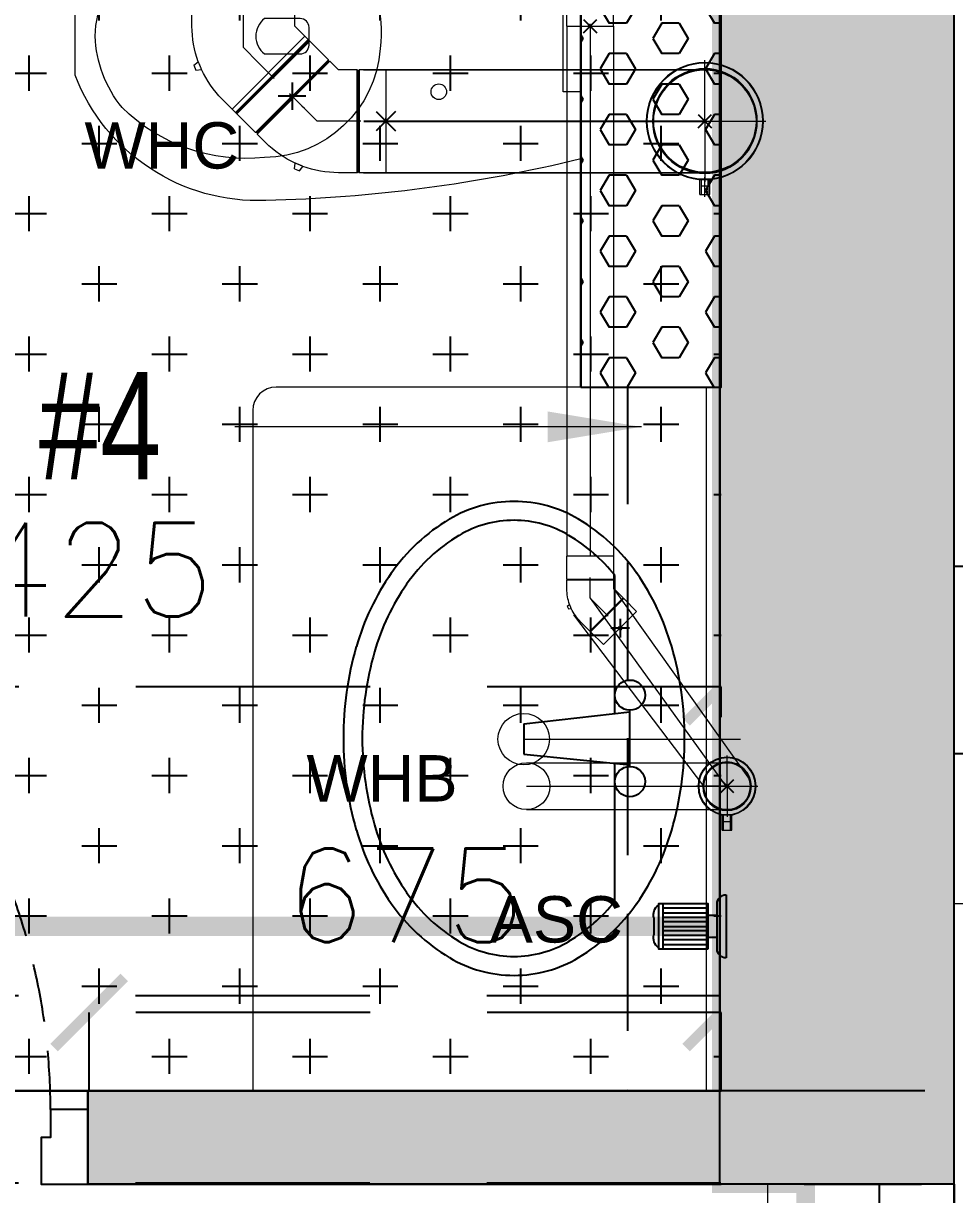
# Model space of a CAD drawing. Header units: millimetres. Extents: x 1135099 to 1230264, y -5736945 to -5695799.
# Drawn here: x 1198212 to 1199206, y -5714161 to -5712910 of the extents above; entities that cross this region are included whole.
import ezdxf

# ---------------------------------------------------------------- set-up
doc = ezdxf.new("R2010")
doc.units = ezdxf.units.MM
doc.header["$LTSCALE"] = 1000
doc.header["$MEASUREMENT"] = 0
for name, pattern in [('3BHK-A$0$$1$HIDDEN', [0.375, 0.25, -0.125]), ('3BHK-A$0$( Hidden )', [0.375, 0.25, -0.125]), ('3BHK-A$0$AUDIT_D_120904163729-0', [0]), ('3BHK-A$0$HIDDEN', [0.375, 0.25, -0.125]), ('AUDIT_D_120904163729-0', [0]), ('T8 - TYPICAL FLOOR CORE$0$HIDDEN', [0.375, 0.25, -0.125]), ('T8 - TYPICAL FLOOR CORE$0$T10-TYPICAL FLOOR CORE$0$( Hidden )', [0.375, 0.25, -0.125]), ('T8(T9 IS SIMILAR) - DIMENSION & TEXTING$0$1', [0]), ('T8(T9 IS SIMILAR) - DIMENSION & TEXTING$0$CENTERX2', [101.6, 63.5, -12.7, 12.7, -12.7]), ('T8(T9 IS SIMILAR) - DIMENSION & TEXTING$0$HIDDEN', [0.375, 0.25, -0.125]), ('T8(T9 IS SIMILAR) - DIMENSION & TEXTING$1$AUDIT_D_120904163729-0', [0]), ('T8(T9 IS SIMILAR)$0$$0$HIDDEN', [0.375, 0.25, -0.125]), ('T8(T9 IS SIMILAR)$0$HIDDEN', [0.375, 0.25, -0.125]), ('T8_REFUGE COLUMNS$0$CENTER2', [1.125, 0.75, -0.125, 0.125, -0.125])]:
    doc.linetypes.add(name, pattern=pattern)
doc.layers.get('0').update_dxf_attribs({"linetype": 'AUDIT_D_120904163729-0'})
for name, color, linetype in [('3BHK-A$0$$0$A-DOOR-FULL', 2, 'Continuous'), ('3BHK-A$0$$1$LEDGE WALL', 5, 'Continuous'), ('3BHK-A$0$A-HATCH -160', 251, '3BHK-A$0$AUDIT_D_120904163729-0'), ('3BHK-A$0$A-SANITARY', 2, 'Continuous'), ('3BHK-A$0$A-TOI SUNK 50MM', 8, 'Continuous'), ('3BHK-A$0$CUT-OUT', 49, 'Continuous'), ('3BHK-A$0$LEDGE WALL', 5, 'Continuous'), ('T8 - TYPICAL FLOOR CORE$0$A-DIMENSIONS', 2, 'T8 - TYPICAL FLOOR CORE$0$HIDDEN'), ('T8 - TYPICAL FLOOR CORE$0$T10-TYPICAL FLOOR CORE$0$a-beam 2', 50, 'Continuous'), ('T8(T9 IS SIMILAR) - DIMENSION & TEXTING$0$A-DIMENSIONS', 2, 'T8(T9 IS SIMILAR) - DIMENSION & TEXTING$0$HIDDEN'), ('T8(T9 IS SIMILAR) - DIMENSION & TEXTING$0$A-PLUMBING', 7, 'T8(T9 IS SIMILAR) - DIMENSION & TEXTING$1$AUDIT_D_120904163729-0'), ('T8(T9 IS SIMILAR) - DIMENSION & TEXTING$0$KITCHEN BLOCK', 255, 'Continuous'), ('T8(T9 IS SIMILAR) - DIMENSION & TEXTING$0$pl-110 dia soil pipe', 1, 'Continuous'), ('T8(T9 IS SIMILAR) - DIMENSION & TEXTING$0$pl-110 dia soil pipe1', 1, 'Continuous'), ('T8(T9 IS SIMILAR) - DIMENSION & TEXTING$0$U-TI-BOILER', 1, 'T8(T9 IS SIMILAR) - DIMENSION & TEXTING$0$1'), ('T8(T9 IS SIMILAR) - DIMENSION & TEXTING$0$U-TI-TEXT', 7, 'Continuous'), ('T8(T9 IS SIMILAR) - DIMENSION & TEXTING$0$U-TI-WS', 5, 'Continuous'), ('T8(T9 IS SIMILAR)$0$S-BEAM', 20, 'T8(T9 IS SIMILAR)$0$$0$HIDDEN'), ('T8_REFUGE COLUMNS$0$A-CENTERLINE', 193, 'T8_REFUGE COLUMNS$0$CENTER2'), ('T8_REFUGE COLUMNS$1$A-RCC COLS', 3, 'Continuous'), ('T8_TYPICAL COLUMNS$0$A-RCC COLS', 3, 'Continuous')]:
    doc.layers.add(name, color=color, linetype=linetype)
for name, color, linetype, lineweight in [('3BHK-A$0$$1$a-TOI-fixtures', 251, 'Continuous', 0), ('3BHK-A$0$$1$A-WALL- 160', 6, 'Continuous', 30), ('3BHK-A$0$a-TOI-fixtures', 251, 'Continuous', 0), ('T8 - TYPICAL FLOOR CORE$0$T10-TYPICAL FLOOR CORE$0$Window', 4, 'Continuous', 20), ('T8(T9 IS SIMILAR) - DIMENSION & TEXTING$0$pl-50dia waste pie', 6, 'Continuous', 0), ('T8(T9 IS SIMILAR) - DIMENSION & TEXTING$0$pl-50dia waste pipe1', 6, 'Continuous', 0), ('T8(T9 IS SIMILAR) - DIMENSION & TEXTING$1$R0-18-10-2014-T1-1st Podium Floor Plan$0$Text', 2, 'Continuous', 0), ('T8(T9 IS SIMILAR)$0$D&W', 8, 'Continuous', 25), ('T8(T9 IS SIMILAR)$0$SCPL BEAM', 191, 'T8(T9 IS SIMILAR)$0$$0$HIDDEN', 13)]:
    doc.layers.add(name, color=color, linetype=linetype, lineweight=lineweight)
doc.layers.add('A-RERA CARPET AREA', color=30, linetype='Continuous', plot=False)
doc.layers.add('T8(T9 IS SIMILAR) - DIMENSION & TEXTING$0$GEB-BEZUG', color=2, linetype='Continuous', lineweight=25, true_color=0xffff00)
doc.layers.add('T8_REFUGE COLUMNS$1$COL-HATCH', color=7, linetype='Continuous', lineweight=25, true_color=0xa3a3a3)
doc.styles.add('T8 - TYPICAL FLOOR CORE$0$Romans 1', font='romans.shx', dxfattribs={"height": 100})
doc.styles.add('T8(T9 IS SIMILAR) - DIMENSION & TEXTING$0$arial', font='sanss___.ttf')
doc.styles.add('T8(T9 IS SIMILAR) - DIMENSION & TEXTING$0$Romans 1', font='romans.shx', dxfattribs={"height": 100})
doc.styles.add('T8(T9 IS SIMILAR) - DIMENSION & TEXTING$1$ARIAL ARROW', font='swisscl.ttf')
doc.styles.add('T8(T9 IS SIMILAR) - DIMENSION & TEXTING$1$Tahoma', font='tahoma.ttf')
doc.dimstyles.new('T8 - TYPICAL FLOOR CORE$0$ALPINE S', dxfattribs={"dimscale": 0, "dimtxt": 100, "dimasz": 75, "dimexe": 0, "dimexo": 0, "dimgap": 75, "dimtad": 1, "dimdec": 0, "dimzin": 0, "dimdsep": 46, "dimtxsty": 'T8 - TYPICAL FLOOR CORE$0$Romans 1', "dimblk": 'T8 - TYPICAL FLOOR CORE$0$_ArchTick', "dimcen": 0.09, "dimclrd": 256, "dimclre": 256, "dimclrt": 7, "dimadec": 0, "dimazin": 0, "dimtfac": 1, "dimtdec": 0, "dimtofl": 0, "dimtmove": 1, "dimatfit": 0, "dimldrblk": 'T8 - TYPICAL FLOOR CORE$0$_Open90', "dimfxl": 1, "dimtolj": 1, "dimtzin": 0, "dimarcsym": 0})
doc.dimstyles.new('T8(T9 IS SIMILAR) - DIMENSION & TEXTING$0$ALPINE S', dxfattribs={"dimscale": 0, "dimtxt": 100, "dimasz": 75, "dimexe": 0, "dimexo": 0, "dimgap": 75, "dimtad": 1, "dimdec": 0, "dimzin": 0, "dimdsep": 46, "dimtxsty": 'T8(T9 IS SIMILAR) - DIMENSION & TEXTING$0$Romans 1', "dimblk": 'T8(T9 IS SIMILAR) - DIMENSION & TEXTING$0$_ArchTick', "dimcen": 0.09, "dimclrd": 256, "dimclre": 256, "dimclrt": 7, "dimadec": 0, "dimazin": 0, "dimtfac": 1, "dimtdec": 0, "dimtofl": 0, "dimtmove": 1, "dimatfit": 0, "dimldrblk": 'T8(T9 IS SIMILAR) - DIMENSION & TEXTING$0$_Open90', "dimfxl": 1, "dimtolj": 1, "dimtzin": 0, "dimarcsym": 0})
doc.dimstyles.new('T8(T9 IS SIMILAR) - DIMENSION & TEXTING$1$SAMATA STD', dxfattribs={"dimtxt": 100, "dimasz": 50, "dimexe": 50, "dimexo": 50, "dimgap": 10, "dimtad": 0, "dimdec": 0, "dimrnd": 5, "dimzin": 0, "dimdsep": 46, "dimtxsty": 'T8(T9 IS SIMILAR) - DIMENSION & TEXTING$1$Tahoma', "dimblk": 'T8(T9 IS SIMILAR) - DIMENSION & TEXTING$1$_Origin2', "dimcen": -50, "dimdle": 50, "dimclrd": 7, "dimclre": 7, "dimclrt": 7, "dimadec": 0, "dimazin": 0, "dimtfac": 1, "dimtdec": 0, "dimtmove": 1, "dimatfit": 3, "dimfxl": 150, "dimtfill": 1, "dimtolj": 1, "dimtzin": 0, "dimlwd": -1, "dimlwe": -1, "dimarcsym": 0})

# ---------------------------------------------------------------- blocks, each defined once
blk = doc.blocks.new('T8(T9 IS SIMILAR) - DIMENSION & TEXTING$0$_ArchTick')
at = {"color": 0, "linetype": 'ByBlock', "const_width": 0.15}
blk.add_lwpolyline([(-0.5, -0.5), (0.5, 0.5)], dxfattribs=at)
blk = doc.blocks.new('*D410')
at = {"layer": 'T8(T9 IS SIMILAR) - DIMENSION & TEXTING$0$A-DIMENSIONS', "linetype": 'T8(T9 IS SIMILAR) - DIMENSION & TEXTING$0$HIDDEN', "lineweight": -2, "transparency": 16777216}
for p, q in [((1198282.3, -5714048.8), (1198282.3, -5713966.2)), ((1198957.3, -5714048.8), (1198957.3, -5713966.2))]:
    blk.add_line(p, q, dxfattribs=at)
at = {"layer": 'T8(T9 IS SIMILAR) - DIMENSION & TEXTING$0$A-DIMENSIONS', "lineweight": -2, "transparency": 16777216}
blk.add_line((1198957.3, -5713966.2), (1198282.3, -5713966.2), dxfattribs=at)
at = {"layer": 'T8(T9 IS SIMILAR) - DIMENSION & TEXTING$0$A-DIMENSIONS', "linetype": 'ByBlock', "lineweight": -2, "transparency": 16777216, "xscale": 75, "yscale": 75, "zscale": 75, "rotation": 180}
blk.add_blockref('T8(T9 IS SIMILAR) - DIMENSION & TEXTING$0$_ArchTick', (1198282.3, -5713966.2), dxfattribs=at)
at = {"layer": 'T8(T9 IS SIMILAR) - DIMENSION & TEXTING$0$A-DIMENSIONS', "linetype": 'ByBlock', "lineweight": -2, "transparency": 16777216, "xscale": 75, "yscale": 75, "zscale": 75}
blk.add_blockref('T8(T9 IS SIMILAR) - DIMENSION & TEXTING$0$_ArchTick', (1198957.3, -5713966.2), dxfattribs=at)
at = {"layer": 'T8(T9 IS SIMILAR) - DIMENSION & TEXTING$0$A-DIMENSIONS', "color": 7, "linetype": 'ByBlock', "transparency": 16777216, "insert": (1198619.8, -5713841.2), "char_height": 100, "attachment_point": 5, "style": 'T8(T9 IS SIMILAR) - DIMENSION & TEXTING$0$Romans 1'}
blk.add_mtext('\\A1;675', dxfattribs=at)
blk = doc.blocks.new('T8(T9 IS SIMILAR) - DIMENSION & TEXTING$0$_Open90')
at = {"color": 0, "linetype": 'ByBlock', "lineweight": -2}
for p, q in [((-0.5, 0.5), (0, 0)), ((0, 0), (-1, 0)), ((0, 0), (-0.5, -0.5))]:
    blk.add_line(p, q, dxfattribs=at)
blk = doc.blocks.new('*D414')
at = {"layer": 'T8(T9 IS SIMILAR) - DIMENSION & TEXTING$0$A-DIMENSIONS', "linetype": 'T8(T9 IS SIMILAR) - DIMENSION & TEXTING$0$HIDDEN', "lineweight": -2, "transparency": 16777216}
for p, q in [((1197532.3, -5713651), (1197532.3, -5713618.4)), ((1198957.3, -5713651), (1198957.3, -5713618.4))]:
    blk.add_line(p, q, dxfattribs=at)
at = {"layer": 'T8(T9 IS SIMILAR) - DIMENSION & TEXTING$0$A-DIMENSIONS', "lineweight": -2, "transparency": 16777216}
blk.add_line((1198957.3, -5713618.4), (1197532.3, -5713618.4), dxfattribs=at)
at = {"layer": 'T8(T9 IS SIMILAR) - DIMENSION & TEXTING$0$A-DIMENSIONS', "linetype": 'ByBlock', "lineweight": -2, "transparency": 16777216, "xscale": 75, "yscale": 75, "zscale": 75, "rotation": 180}
blk.add_blockref('T8(T9 IS SIMILAR) - DIMENSION & TEXTING$0$_ArchTick', (1197532.3, -5713618.4), dxfattribs=at)
at = {"layer": 'T8(T9 IS SIMILAR) - DIMENSION & TEXTING$0$A-DIMENSIONS', "linetype": 'ByBlock', "lineweight": -2, "transparency": 16777216, "xscale": 75, "yscale": 75, "zscale": 75}
blk.add_blockref('T8(T9 IS SIMILAR) - DIMENSION & TEXTING$0$_ArchTick', (1198957.3, -5713618.4), dxfattribs=at)
at = {"layer": 'T8(T9 IS SIMILAR) - DIMENSION & TEXTING$0$A-DIMENSIONS', "color": 7, "linetype": 'ByBlock', "transparency": 16777216, "insert": (1198244.8, -5713493.4), "char_height": 100, "attachment_point": 5, "style": 'T8(T9 IS SIMILAR) - DIMENSION & TEXTING$0$Romans 1'}
blk.add_mtext('\\A1;1425', dxfattribs=at)
blk = doc.blocks.new('T8(T9 IS SIMILAR) - DIMENSION & TEXTING$0$Einfügepunkt')
at = {"layer": 'T8(T9 IS SIMILAR) - DIMENSION & TEXTING$0$GEB-BEZUG'}
for p, q in [((-7.07, -7.07), (7.07, 7.07)), ((-7.07, 7.07), (7.07, -7.07))]:
    blk.add_line(p, q, dxfattribs=at)
blk = doc.blocks.new('T8(T9 IS SIMILAR) - DIMENSION & TEXTING$0$367.771.16.1_L')
at = {"lineweight": 13, "ltscale": 25}
for p, q in [((-5.2, 78.5), (-5.2, 62.3)), ((-5.2, 78.5), (5.2, 78.5)), ((-3.7, 78.5), (-3.7, 62.4)), ((0, 81), (0, 78.5)), ((0, 78.5), (0, 62.3)), ((3.7, 78.5), (3.7, 62.4)), ((5.2, 78.5), (5.2, 62.3)), ((3.8, 69.5), (-3.7, 69.5)), ((-3.7, 69.5), (-3.7, 62.4)), ((0, 0), (0, 65)), ((3.8, 62.4), (3.8, 69.5)), ((0, 62.3), (0, 59.8)), ((0, 0), (-65, 0)), ((0, 0), (0, -65)), ((0, 0), (65, 0))]:
    blk.add_line(p, q, dxfattribs=at)
for radius in [62.5, 61.8, 56, 55]:
    blk.add_circle((0, 0), radius, dxfattribs=at)
blk.add_blockref('T8(T9 IS SIMILAR) - DIMENSION & TEXTING$0$Einfügepunkt', (0, 0), dxfattribs=at)
blk = doc.blocks.new('T8(T9 IS SIMILAR) - DIMENSION & TEXTING$0$361.771.16.1_G')
at = {"lineweight": 13, "ltscale": 25}
for p, q in [((0, 0), (0, 32.8)), ((-47, 5.2), (-30.6, 5.2)), ((-47, -5.2), (-47, 5.2)), ((-47, 3.7), (-30.8, 3.7)), ((-38, 3.7), (-38, -3.8)), ((-30.8, 3.7), (-38, 3.7)), ((-47, -3.7), (-30.8, -3.7)), ((-47, -5.2), (-30.6, -5.2)), ((-38, -3.8), (-30.8, -3.8)), ((0, 0), (-32.8, 0)), ((0, 0), (0, -32.8)), ((0, 0), (32.8, 0))]:
    blk.add_line(p, q, dxfattribs=at)
for radius in [31, 30.3, 26, 25]:
    blk.add_circle((0, 0), radius, dxfattribs=at)
blk.add_blockref('T8(T9 IS SIMILAR) - DIMENSION & TEXTING$0$Einfügepunkt', (0, 0), dxfattribs=at)
blk = doc.blocks.new('T8(T9 IS SIMILAR) - DIMENSION & TEXTING$0$361.045.16.1_A')
at = {"ltscale": 25}
for p, q in [((-49.5, 14.1), (-14.1, 49.5)), ((3.2, 32.2), (-14.1, 49.5)), ((3.2, 32.2), (-32.2, -3.2)), ((-31.5, -3.9), (3.9, 31.5)), ((3.2, 31.5), (-31.5, -3.2)), ((3.2, 31.5), (3.2, 32.2)), ((3.2, 31.5), (3.9, 31.5)), ((10.4, 25), (3.9, 31.5)), ((-32.2, -3.2), (-49.5, 14.1)), ((-13.8, 13.8), (-15.6, 15.6)), ((0, 0), (-13.8, 13.8)), ((-5.6, 5.6), (-7.3, 7.3)), ((0, -10.4), (0, 0)), ((23.4, 11.3), (20.3, 10.9)), ((24.5, 8.5), (22, 6.6)), ((23.4, 11.3), (24.5, 8.5)), ((-31.5, -3.2), (-32.2, -3.2)), ((-31.5, -3.2), (-31.5, -3.9)), ((-25, -10.4), (-31.5, -3.9)), ((-25, -24.5), (-25, -10.4)), ((0, -24.5), (0, -10.4)), ((25, -24.5), (25, -10.4)), ((-24.5, -25), (-25, -24.5)), ((25, -24.5), (-25, -24.5)), ((-24.5, -25), (-25, -25.5)), ((-24.5, -25), (24.5, -25)), ((0, -27), (0, -24.5)), ((24.5, -25), (25, -24.5)), ((24.5, -25), (25, -25.5)), ((-25, -45), (-25, -25.5)), ((-25, -25.5), (25, -25.5)), ((25, -45), (25, -25.5)), ((-25, -45), (25, -45)), ((0, -45), (-2.5, -45)), ((0, -45), (0, -42.5)), ((0, -45), (0, -47.5)), ((0, -45), (2.5, -45))]:
    blk.add_line(p, q, dxfattribs=at)
for start, end in [(25.1575, 45), (0, 19.8425)]:
    blk.add_arc((-25, -10.4), 50, start, end, dxfattribs=at)
blk.add_open_spline([(22, 6.6), (22, 6.6), (22, 6.6), (22, 6.8), (21.9, 6.9), (21.8, 7.2), (21.7, 7.4), (21.5, 7.8), (21.4, 8), (21.3, 8.3), (21.2, 8.5), (21.1, 8.8), (21, 8.9), (20.9, 9.3), (20.8, 9.4), (20.7, 9.8), (20.6, 10.1), (20.4, 10.5), (20.4, 10.6), (20.3, 10.8), (20.3, 10.9), (20.3, 10.9)], degree=3, knots=[-0.7326885, -0.7326885, -0.7326885, -0.7326885, -0.6703276, -0.6703276, -0.5851203, -0.5851203, -0.4924215, -0.4924215, -0.4253679, -0.4253679, -0.3759063, -0.3759063, -0.3289293, -0.3289293, -0.2716255, -0.2716255, -0.1856359, -0.1856359, -0.0935578, -0.0935578, 0, 0, 0, 0], dxfattribs=at)
blk.add_blockref('T8(T9 IS SIMILAR) - DIMENSION & TEXTING$0$Einfügepunkt', (0, -45), dxfattribs=at)
blk = doc.blocks.new('T8(T9 IS SIMILAR) - DIMENSION & TEXTING$0$365.045.16.1_A')
at = {"lineweight": 13, "ltscale": 25}
for p, q in [((-61.87, 8.84), (-8.84, 61.87)), ((8.31, 44.72), (-8.84, 61.87)), ((8.31, 44.72), (-44.72, -8.31)), ((-43.66, -9.37), (9.37, 43.66)), ((8.31, 43.66), (-43.66, -8.31)), ((8.31, 43.66), (8.31, 44.72)), ((8.31, 43.66), (9.37, 43.66)), ((15.53, 37.5), (9.37, 43.66)), ((-17.15, 17.15), (-18.92, 18.92)), ((0, 0), (-17.15, 17.15)), ((-44.72, -8.31), (-61.87, 8.84)), ((-9.22, 9.22), (-10.98, 10.98)), ((34.72, 16.55), (30.55, 16)), ((36.25, 12.85), (32.91, 10.29)), ((34.72, 16.55), (36.25, 12.85)), ((0, -15.53), (0, 0)), ((-43.66, -8.31), (-44.72, -8.31)), ((-43.66, -8.31), (-43.66, -9.37)), ((-37.5, -15.53), (-43.66, -9.37)), ((-37.5, -29.25), (-37.5, -15.53)), ((0, -29.25), (0, -15.53)), ((37.5, -29.25), (37.5, -15.53)), ((-36.75, -30), (-37.5, -29.25)), ((37.5, -29.25), (-37.5, -29.25)), ((-36.75, -30), (-37.5, -30.75)), ((-37.5, -50), (-37.5, -30.75)), ((-37.5, -30.75), (37.5, -30.75)), ((-36.75, -30), (36.75, -30)), ((0, -31.75), (0, -29.25)), ((36.75, -30), (37.5, -29.25)), ((36.75, -30), (37.5, -30.75)), ((37.5, -50), (37.5, -30.75)), ((-37.5, -50), (37.5, -50)), ((0, -50), (-2.5, -50)), ((0, -50), (0, -47.5)), ((0, -50), (0, -52.5)), ((0, -50), (2.5, -50))]:
    blk.add_line(p, q, dxfattribs=at)
for start, end in [(24.86037, 45), (0, 20.13963)]:
    blk.add_arc((-37.5, -15.53), 75, start, end, dxfattribs=at)
blk.add_open_spline([(32.91, 10.29), (32.91, 10.29), (32.9, 10.32), (32.83, 10.48), (32.76, 10.63), (32.57, 11.05), (32.44, 11.33), (32.2, 11.88), (32.09, 12.14), (31.89, 12.6), (31.81, 12.8), (31.64, 13.19), (31.56, 13.39), (31.39, 13.81), (31.3, 14.04), (31.08, 14.58), (30.97, 14.88), (30.77, 15.4), (30.69, 15.62), (30.58, 15.92), (30.55, 16), (30.55, 16)], degree=3, knots=[-0.9758327, -0.9758327, -0.9758327, -0.9758327, -0.8930469, -0.8930469, -0.7796093, -0.7796093, -0.6561479, -0.6561479, -0.5667077, -0.5667077, -0.5007206, -0.5007206, -0.4380575, -0.4380575, -0.3616519, -0.3616519, -0.247098, -0.247098, -0.1245121, -0.1245121, 0, 0, 0, 0], dxfattribs=at)
blk.add_blockref('T8(T9 IS SIMILAR) - DIMENSION & TEXTING$0$Einfügepunkt', (0, -50), dxfattribs=at)
blk = doc.blocks.new('T8(T9 IS SIMILAR) - DIMENSION & TEXTING$0$ASC')
at = {"layer": 'T8(T9 IS SIMILAR) - DIMENSION & TEXTING$0$U-TI-BOILER'}
for points in [[(631187.54005, 41364.6471), (631187.55365, 41364.6471)], [(631187.56485, 41364.6039), (631187.52885, 41364.6039), (631187.52885, 41364.6399), (631187.52885, 41364.6435), (631187.56485, 41364.6435), (631187.56485, 41364.6039)], [(631187.56485, 41364.6399), (631187.52885, 41364.6399)], [(631187.53245, 41364.6039), (631187.53245, 41364.6399)], [(631187.53605, 41364.6399), (631187.53605, 41364.6039)], [(631187.53965, 41364.6039), (631187.53965, 41364.6399)], [(631187.54325, 41364.6039), (631187.54325, 41364.6399)], [(631187.54685, 41364.6399), (631187.54685, 41364.6039)], [(631187.55045, 41364.6039), (631187.55045, 41364.6399)], [(631187.55405, 41364.6039), (631187.55405, 41364.6399)], [(631187.55765, 41364.6039), (631187.55765, 41364.6399)], [(631187.56125, 41364.6399), (631187.56125, 41364.6039)], [(631187.53785, 41364.6039), (631187.53785, 41364.5967)], [(631187.55585, 41364.5967), (631187.55585, 41364.6039)], [(631187.52165, 41364.5895), (631187.57205, 41364.5895)], [(631187.56485, 41364.5967), (631187.52885, 41364.5967)]]:
    blk.add_lwpolyline(points, dxfattribs=at)
for centre, radius, start, end in [((631187.53736, 41364.6384), 0.00911, 72.81975, 145.94062), ((631187.55634, 41364.6384), 0.00911, 34.05939, 107.18025), ((631187.52885, 41364.5895), 0.0072, 90, 180), ((631187.56485, 41364.5895), 0.0072, 0, 90)]:
    blk.add_arc(centre, radius, start, end, dxfattribs=at)
blk = doc.blocks.new('T8(T9 IS SIMILAR) - DIMENSION & TEXTING$0$A$C77D62699')
at = {"layer": 'T8(T9 IS SIMILAR) - DIMENSION & TEXTING$0$pl-110 dia soil pipe1'}
for p, q in [((-8876.6, 914.6, 0.7), (-8512.5, 914.7, 0.7)), ((-8876.6, 804.6, 0.7), (-8512.5, 804.7, 0.7))]:
    blk.add_line(p, q, dxfattribs=at)
at = {"layer": 'T8(T9 IS SIMILAR) - DIMENSION & TEXTING$0$pl-110 dia soil pipe1', "color": 12, "linetype": 'T8(T9 IS SIMILAR) - DIMENSION & TEXTING$0$CENTERX2'}
blk.add_line((-8876.6, 859.6, 0.7), (-8512.5, 859.7, 0.7), dxfattribs=at)
at = {"layer": 'T8(T9 IS SIMILAR) - DIMENSION & TEXTING$0$pl-110 dia soil pipe1', "ltscale": 0.1}
blk.add_circle((-8512.5, 859.7, 0.7), 55, dxfattribs=at)
at = {"layer": 'T8(T9 IS SIMILAR) - DIMENSION & TEXTING$0$pl-50dia waste pipe1'}
for p, q in [((-8660, 961, 0.6), (-8660, 395.1, 0.6)), ((-8610, 961, 0.6), (-8610, 395.1, 0.6)), ((-8610, 360.5, 2), (-8464.8, 156.6, 1.3)), ((-8652.6, 332.4, 2), (-8513.8, 149.4, 1.3)), ((-8703, 174.5, 1.3), (-8488.8, 174.5, 1.3)), ((-8703, 124.5, 1.3), (-8488.8, 124.5, 1.3))]:
    blk.add_line(p, q, dxfattribs=at)
at = {"layer": 'T8(T9 IS SIMILAR) - DIMENSION & TEXTING$0$pl-50dia waste pipe1', "color": 12, "linetype": 'T8(T9 IS SIMILAR) - DIMENSION & TEXTING$0$CENTERX2'}
for p, q in [((-8635, 961, 0.6), (-8635, 395.1, 0.6)), ((-8634.9, 350.1, 2), (-8490.1, 149.5, 1.3)), ((-8703, 149.5, 1.3), (-8488.8, 149.5, 1.3))]:
    blk.add_line(p, q, dxfattribs=at)
at = {"layer": 'T8(T9 IS SIMILAR) - DIMENSION & TEXTING$0$pl-50dia waste pipe1', "ltscale": 0.1}
for centre in [(-8703, 149.5, 1.3), (-8488.8, 149.5, 1.3)]:
    blk.add_circle(centre, 25, dxfattribs=at)
at = {"layer": 'T8(T9 IS SIMILAR) - DIMENSION & TEXTING$0$U-TI-WS', "lineweight": 40, "ltscale": 0.01, "const_width": 20.5, "elevation": 1.8}
blk.add_lwpolyline([(-9703.4, 2295.9), (-9703.4, 2436.5), (-9436.3, 2436.5), (-9436.3, -0.2), (-8488.4, -0.2)], dxfattribs=at)
at = {"layer": 'T8(T9 IS SIMILAR) - DIMENSION & TEXTING$0$KITCHEN BLOCK', "xscale": -1336.57500664649, "yscale": 1336.575006646491, "zscale": 1336.575006646491, "rotation": 90.00153418015195}
blk.add_blockref('T8(T9 IS SIMILAR) - DIMENSION & TEXTING$0$ASC', (55255797.2, 843630979.5, 1.1), dxfattribs=at)
at = {"layer": 'T8(T9 IS SIMILAR) - DIMENSION & TEXTING$0$pl-110 dia soil pipe', "ltscale": 0.1}
for name, p, xscale, yscale, zscale, rotation in [('T8(T9 IS SIMILAR) - DIMENSION & TEXTING$0$365.045.16.1_A', (-9005.2, 938.2, 0.7), -1.466696233104787, 1.466696233104787, 1.466696233104787, 44.99999999999984), ('T8(T9 IS SIMILAR) - DIMENSION & TEXTING$0$365.045.16.1_A', (-8926.6, 859.6, 0.7), -1.466696233104787, 1.466696233104787, 1.466696233104787, 90), ('T8(T9 IS SIMILAR) - DIMENSION & TEXTING$0$367.771.16.1_L', (-8512.5, 859.7, 0.7), -1.000020158935082, 1.000020158935082, 1.000020158935082, 180)]:
    blk.add_blockref(name, p, dxfattribs=dict(at, xscale=xscale, yscale=yscale, zscale=zscale, rotation=rotation))
at = {"layer": 'T8(T9 IS SIMILAR) - DIMENSION & TEXTING$0$pl-50dia waste pie', "ltscale": 0.1, "xscale": 1.000020158935082, "yscale": 1.000020158935082, "zscale": 1.000020158935082}
blk.add_blockref('T8(T9 IS SIMILAR) - DIMENSION & TEXTING$0$361.045.16.1_A', (-8635, 1006, 0.6), dxfattribs=at)
at = {"layer": 'T8(T9 IS SIMILAR) - DIMENSION & TEXTING$0$pl-50dia waste pie', "ltscale": 0.1, "xscale": -1.000020158935082, "yscale": 1.000020158935082, "zscale": 1.000020158935082, "rotation": 45}
blk.add_blockref('T8(T9 IS SIMILAR) - DIMENSION & TEXTING$0$361.045.16.1_A', (-8634.9, 350.1, 2), dxfattribs=at)
at = {"layer": 'T8(T9 IS SIMILAR) - DIMENSION & TEXTING$0$pl-50dia waste pie', "xscale": -1.000020158935082, "yscale": 1.000020158935082, "zscale": 1.000020158935082, "rotation": 270}
blk.add_blockref('T8(T9 IS SIMILAR) - DIMENSION & TEXTING$0$361.771.16.1_G', (-8488.8, 149.4, 1.3), dxfattribs=at)
at = {"layer": 'T8(T9 IS SIMILAR) - DIMENSION & TEXTING$0$U-TI-TEXT', "style": 'T8(T9 IS SIMILAR) - DIMENSION & TEXTING$0$arial'}
for s, p in [('WHC', (-9175, 809, 3.7)), ('WHB', (-8937.9, 133.1, 2.6)), ('ASC', (-8742.3, -17.5, 2.6))]:
    blk.add_text(s, height=49.53, rotation=359.9999, dxfattribs=at).set_placement(p)
blk = doc.blocks.new('T8(T9 IS SIMILAR) - DIMENSION & TEXTING$1$_Origin2')
at = {"color": 0, "linetype": 'ByBlock', "lineweight": -2}
blk.add_line((-0.5, 0), (-1, 0), dxfattribs=at)
for radius in [0.5, 0.25]:
    blk.add_circle((0, 0), radius, dxfattribs=at)
blk = doc.blocks.new('T8_REFUGE COLUMNS')
at = {"layer": 'T8_REFUGE COLUMNS$1$COL-HATCH', "linetype": 'ByBlock'}
h = blk.add_hatch(color=256, dxfattribs=at)
h.dxf.hatch_style = 1
h.paths.add_polyline_path([(1198957.1, -5709939.9), (1199207.1, -5709939.9), (1199207.1, -5714149.9), (1198957.1, -5714149.9)])
at = {"layer": 'T8_REFUGE COLUMNS$0$A-CENTERLINE'}
blk.add_line((1229551.2, -5714049.9), (1182156.9, -5714049.9), dxfattribs=at)
at = {"layer": 'T8_REFUGE COLUMNS$1$A-RCC COLS', "linetype": 'ByBlock'}
blk.add_lwpolyline([(1198957.1, -5709939.9), (1199207.1, -5709939.9), (1199207.1, -5714149.9), (1198957.1, -5714149.9)], close=True, dxfattribs=at)
blk = doc.blocks.new('T8_TYPICAL COLUMNS')
at = {"layer": 'T8_TYPICAL COLUMNS$0$A-RCC COLS', "linetype": 'ByBlock'}
blk.add_blockref('T8_REFUGE COLUMNS', (0, 0), dxfattribs=at)
blk = doc.blocks.new('*U677')
for points in [[(0, 0), (0, 1025), (30, 1025), (30, 0)], [(-40, 0), (0, 0), (0, -30), (10, -30), (10, -80), (-40, -80)], [(1065, 0), (1025, 0), (1025, -30), (1015, -30), (1015, -80), (1065, -80)]]:
    blk.add_lwpolyline(points, close=True)
at = {"color": 0, "linetype": 'ByBlock', "ltscale": 0.25}
blk.add_arc((-1.5, -0.6), 1026.5, 0.0347, 87.627, dxfattribs=at)
blk = doc.blocks.new('*U678')
for points in [[(0, 0), (0, 670), (30, 670), (30, 0)], [(-40, 0), (0, 0), (0, -30), (10, -30), (10, -80), (-40, -80)], [(710, 0), (670, 0), (670, -30), (660, -30), (660, -80), (710, -80)]]:
    blk.add_lwpolyline(points, close=True)
at = {"color": 0, "linetype": 'ByBlock', "ltscale": 0.25}
blk.add_arc((-1, -0.4), 671, 0.0347, 87.627, dxfattribs=at)
blk = doc.blocks.new('3BHK-A$0$$1$EWC 1-flat-3')
at = {"layer": '3BHK-A$0$$1$a-TOI-fixtures', "ltscale": 1.5}
blk.add_line((130.9, 0), (-130.9, 0), dxfattribs=at)
for points in [[(-130.9, 0, -0.055103), (-175.3, 336.2, -0.321827), (-41.6, 540), (41.6, 540, -0.321827), (175.3, 336.2, -0.055103), (130.9, 0, -27.681239)], [(-13.2, 214.3, -0.391448), (-129.3, 337.7, -0.224585), (-76.1, 489.9, -0.160675), (0, 518.7, -0.183016), (81.6, 484.1, -0.201424), (130, 346.4, -0.474507), (-13.2, 214.3, -2.927417)], [(-9.5, 290.2), (9.5, 290.2, 0.414214), (18.9, 299.7), (18.9, 337.6, 0.5), (-18.9, 337.6), (-18.9, 299.7, 0.414214), (-9.5, 290.2, 0.530498)]]:
    blk.add_lwpolyline(points, format="xyb", dxfattribs=at)
at = {"layer": '3BHK-A$0$$1$a-TOI-fixtures'}
blk.add_lwpolyline([(-59.2, 0), (-59.2, 18.9), (59.2, 18.9), (59.2, 0)], close=True, dxfattribs=at)
at = {"layer": '3BHK-A$0$$1$a-TOI-fixtures', "ltscale": 1.5}
for centre in [(-59.2, 151.6), (59.2, 151.6)]:
    blk.add_circle(centre, 8.31, dxfattribs=at)
blk = doc.blocks.new('3BHK-A$0$WB1')
at = {"layer": '3BHK-A$0$A-SANITARY', "color": 0, "ltscale": 1000}
for p, q in [((190074.4, -1779394.5), (190063, -1779507.9)), ((190106.8, -1779394.5), (190119.9, -1779507.9)), ((189917.5, -1779491.7), (190064.6, -1779491.7)), ((190118, -1779491.7), (190265.4, -1779491.7)), ((190061.5, -1779507.9), (190121.4, -1779507.9))]:
    blk.add_line(p, q, dxfattribs=at)
at = {"layer": '3BHK-A$0$A-SANITARY', "color": 0}
blk.add_line((190106.8, -1779394.5), (190074.4, -1779394.5), dxfattribs=at)
for centre, major_axis, start_param, end_param in [((190091.4, -1779555.7), (-92.6, 341.5), 6.018375, 6.298924), ((190091.4, -1779555.7), (-92.6, 341.5), 5.737826, 6.018375), ((190067.1, -1779471.3), (-69.6, 256.7), 0.015739, 0.342992), ((190115.8, -1779471.3), (-69.6, 256.7), 5.410573, 5.737826), ((190091.4, -1779555.7), (-87.3, 322), 6.018375, 6.298924), ((190091.4, -1779555.7), (-87.3, 322), 5.737826, 6.018375), ((190067.1, -1779471.3), (-64.3, 237.2), 0.015739, 0.342992), ((190115.8, -1779471.3), (-64.3, 237.2), 5.410573, 5.737826), ((190030, -1779417.8), (-52.6, 193.9), 0.342992, 0.768932), ((190152.9, -1779417.8), (-52.6, 193.9), 4.984633, 5.410573), ((190030, -1779417.8), (-47.3, 174.4), 0.342992, 0.768932), ((190152.9, -1779417.8), (-47.3, 174.4), 4.984633, 5.410573), ((189973.2, -1779384.1), (-35.3, 130.2), 0.768932, 1.305986), ((190209.6, -1779384.1), (-35.3, 130.2), 4.447579, 4.984633), ((189973.2, -1779384.1), (-30, 110.7), 0.768932, 1.305986), ((190209.6, -1779384.1), (-30, 110.7), 4.447579, 4.984633), ((189973.2, -1779384.1), (-35.3, 130.2), 1.305986, 1.84304), ((189973.2, -1779384.1), (-30, 110.7), 1.305986, 1.84304), ((190209.6, -1779384.1), (-30, 110.7), 3.910525, 4.447579), ((190209.6, -1779384.1), (-35.3, 130.2), 3.910525, 4.447579), ((190030, -1779350.3), (-47.3, 174.4), 1.84304, 2.20494), ((190152.9, -1779350.3), (-47.3, 174.4), 3.548625, 3.910525), ((190030, -1779350.3), (-52.6, 193.9), 1.84304, 2.268981), ((190152.9, -1779350.3), (-52.6, 193.9), 3.484585, 3.910525), ((190045.3, -1779507.9), (-4.2, 15.6), 6.018375, 12.30156), ((190137.6, -1779507.9), (-4.2, 15.6), 6.018375, 12.30156), ((190067.1, -1779296.9), (-69.6, 256.7), 2.268981, 2.596234), ((190115.8, -1779296.9), (-69.6, 256.7), 3.157331, 3.484585), ((190091.4, -1779212.5), (-92.6, 341.5), 2.596234, 2.876783), ((190091.4, -1779212.5), (-92.6, 341.5), 2.876783, 3.157331)]:
    blk.add_ellipse(centre, major_axis=major_axis, ratio=1, start_param=start_param, end_param=end_param, dxfattribs=at)
blk = doc.blocks.new('3BHK-A')
at = {"layer": '3BHK-A$0$A-HATCH -160', "linetype": 'ByBlock'}
h = blk.add_hatch(dxfattribs=at)
h.set_pattern_fill('ZIGZAG', color=256, scale=250)
h.set_pattern_definition([(9e-15, (1e-08, 0), (31.25, 31.25), [31.25, -31.25]), (90, (31.25, 0), (-31.25, 31.25), [31.25, -31.25])])
h.paths.add_polyline_path([(1185182.8, -5714749.5), (1186532.7, -5714749.5), (1186532.7, -5714149.5), (1186632.7, -5714149.5), (1186632.7, -5714749.5), (1188712.7, -5714749.5), (1188712.7, -5714049.5), (1189032.5, -5714049.5), (1189032.5, -5714149.5), (1188812.7, -5714149.5), (1188812.7, -5715449.5), (1189032.5, -5715449.5), (1189032.5, -5715549.5), (1188712.7, -5715549.5), (1188712.7, -5714849.5), (1186632.7, -5714849.5), (1186632.7, -5715664.5), (1186532.7, -5715664.5), (1186532.7, -5714849.5), (1185182.8, -5714849.5)])
h.paths.add_polyline_path([(1185182.8, -5713249.5), (1185782.7, -5713249.5), (1185782.7, -5713149.5), (1185182.8, -5713149.5)])
h.paths.add_polyline_path([(1186532.7, -5710699.5), (1186632.7, -5710699.5), (1186632.7, -5713249.5), (1186532.7, -5713249.5)])
h.paths.add_polyline_path([(1186532.7, -5717399.5), (1186632.7, -5717399.5), (1186632.7, -5716414.5), (1186532.7, -5716414.5)])
h.paths.add_polyline_path([(1194902.2, -5715375), (1194082.3, -5715375), (1194082.3, -5715475), (1194902.2, -5715475)])
h.paths.add_polyline_path([(1195782.2, -5715375), (1196682.2, -5715375), (1196682.2, -5715475), (1195782.2, -5715475)])
h.paths.add_polyline_path([(1194132.5, -5714149.9), (1196532.4, -5714149.9), (1196532.4, -5714049.9), (1194132.5, -5714049.9)])
h.paths.add_polyline_path([(1197432.4, -5711800.2), (1197532.4, -5711800.2), (1197532.4, -5714149.9), (1197432.4, -5714149.9)])
h.paths.add_polyline_path([(1198282.4, -5714149.9), (1198958.7, -5714149.9), (1198958.7, -5714049.9), (1198282.4, -5714049.9)])
h.paths.add_polyline_path([(1196871.9, -5720208.6), (1196082.2, -5720209.7), (1196082.3, -5720109.7), (1196082.2, -5720109.7), (1196182.2, -5720109.7), (1196871.9, -5720108.6)])
h.paths.add_polyline_path([(1193397.2, -5709939.9), (1193882.3, -5709939.6), (1193882.3, -5710040.1), (1193397.3, -5710040.1)])
h.paths.add_polyline_path([(1186632.7, -5708554.7), (1187192.3, -5708554.8), (1187192.3, -5708654.7), (1186632.7, -5708654.7)])
h.paths.add_polyline_path([(1194182.3, -5715724), (1194082.3, -5715724), (1194082.3, -5715474), (1194182.3, -5715474)])
at = {"layer": '3BHK-A$0$A-TOI SUNK 50MM'}
h = blk.add_hatch(dxfattribs=at)
h.set_pattern_fill('CROSS', color=256, scale=300, style=0)
h.set_pattern_definition([(9e-15, (-0.65, 1286.84), (75, 75), [37.5, -112.5]), (90, (18.1, 1268.09), (-75, 75), [37.5, -112.5])])
h.paths.add_polyline_path([(1197532.4, -5711799.2), (1198958.7, -5711799.2), (1198958.7, -5714049.9), (1197532.4, -5714049.9)])
at = {"layer": '3BHK-A$0$LEDGE WALL'}
h = blk.add_hatch(dxfattribs=at)
h.set_pattern_fill('HEX', color=8, scale=150, angle=180)
h.paths.add_polyline_path([(1198958.7, -5713298.5), (1198808.7, -5713298.5), (1198808.7, -5712549.2), (1198958.7, -5712549.2)])
at = {"layer": '3BHK-A$0$$1$A-WALL- 160', "linetype": 'ByBlock'}
for p, q in [((1198282.4, -5714049.9, 0), (1198958.7, -5714049.9, 0)), ((1198282.4, -5714149.9, 0), (1198282.4, -5714049.9, 0)), ((1198282.4, -5714149.9, 0), (1198958.7, -5714149.9, 0))]:
    blk.add_line(p, q, dxfattribs=at)
at = {"layer": '3BHK-A$0$$1$LEDGE WALL'}
blk.add_line((1198808.7, -5713298.5, -0.5), (1198808.7, -5712598.8, -0.5), dxfattribs=at)
at = {"layer": '3BHK-A$0$$1$LEDGE WALL', "linetype": '3BHK-A$0$( Hidden )', "ltscale": 0.5}
blk.add_line((1198858.7, -5713298.5, -0.5), (1198858.7, -5714048.8, 0), dxfattribs=at)
at = {"layer": '3BHK-A$0$$1$LEDGE WALL', "elevation": -0.5}
blk.add_lwpolyline([(1198808.7, -5713298.5), (1198958.7, -5713298.5), (1198958.7, -5712549.2), (1198808.7, -5712549.2)], close=True, dxfattribs=at)
at = {"layer": '3BHK-A$0$A-TOI SUNK 50MM'}
blk.add_line((1197532.4, -5714049.9, 0), (1198282.4, -5714049.9, 0), dxfattribs=at)
at = {"layer": '3BHK-A$0$a-TOI-fixtures'}
for p, q in [((1198956.7, -5713298.5, -0.5), (1198483.4, -5713298.5, -0.5)), ((1198942.5, -5713298.5, -0.5), (1198942.5, -5714048.8, -0.5)), ((1198957.5, -5713298.5, -0.5), (1198957.5, -5714048.8, -0.5)), ((1198458.4, -5713323.5, -0.5), (1198458.4, -5714048.8, -0.5)), ((1198957.5, -5714049.9, 0), (1198460.4, -5714049.9, 0))]:
    blk.add_line(p, q, dxfattribs=at)
at = {"layer": '3BHK-A$0$a-TOI-fixtures', "extrusion": (-3.57019e-09, -2.53026e-07, 1)}
blk.add_line((1198747.8, -5713674.5, 0), (1198979.4, -5713674.5, 0), dxfattribs=at)
blk.add_circle((1198747.8, -5713674.5, 1.4), 27.5, dxfattribs=at)
at = {"layer": '3BHK-A$0$a-TOI-fixtures'}
blk.add_arc((1198483.4, -5713323.5, -0.5), 25, 90, 180, dxfattribs=at)
at = {"layer": '3BHK-A$0$CUT-OUT', "linetype": '3BHK-A$0$HIDDEN', "ltscale": 0.5, "elevation": -0.5}
blk.add_lwpolyline([(1199207.4, -5715255), (1199047.4, -5715255), (1199047.4, -5714149.9), (1199207.4, -5714149.9)], close=True, dxfattribs=at)
at = {"layer": '3BHK-A$0$$0$A-DOOR-FULL', "linetype": '3BHK-A$0$$1$HIDDEN'}
blk.add_blockref('*U678', (1197572.4, -5714069.9, 0), dxfattribs=at)
at = {"layer": '3BHK-A$0$$0$A-DOOR-FULL', "linetype": '3BHK-A$0$$1$HIDDEN', "rotation": 90}
blk.add_blockref('*U677', (1199127.4, -5715214.9, -0.5), dxfattribs=at)
at = {"layer": '3BHK-A$0$$1$a-TOI-fixtures', "extrusion": (0, 0, -1), "xscale": -1, "zscale": -1, "rotation": 270}
blk.add_blockref('3BHK-A$0$$1$EWC 1-flat-3', (-1198808.7, -5712923.9, 0.5), dxfattribs=at)
at = {"layer": '3BHK-A$0$a-TOI-fixtures', "extrusion": (-8.33598e-18, -2.28199e-17, -1), "xscale": -1, "zscale": -1, "rotation": 270}
blk.add_blockref('3BHK-A$0$WB1', (580646.7, -5903765.1, 0), dxfattribs=at)
blk = doc.blocks.new('T8 - TYPICAL FLOOR CORE$0$_ArchTick')
at = {"color": 0, "linetype": 'ByBlock', "const_width": 0.15}
blk.add_lwpolyline([(-0.5, -0.5), (0.5, 0.5)], dxfattribs=at)
blk = doc.blocks.new('*D859')
at = {"layer": 'T8 - TYPICAL FLOOR CORE$0$A-DIMENSIONS', "lineweight": -2, "transparency": 16777216}
for p, q in [((1199615, -5713511), (1199615, -5713103.9)), ((1199352.5, -5713489.7), (1199352.5, -5713414.7)), ((1199352.5, -5713689.9), (1199352.5, -5713489.7)), ((1199352.5, -5713589.8), (1199615, -5713511)), ((1199352.5, -5713689.9), (1199352.5, -5713764.9))]:
    blk.add_line(p, q, dxfattribs=at)
at = {"layer": 'T8 - TYPICAL FLOOR CORE$0$A-DIMENSIONS', "linetype": 'T8 - TYPICAL FLOOR CORE$0$HIDDEN', "lineweight": -2, "transparency": 16777216}
for p, q in [((1199207.1, -5713489.7), (1199352.5, -5713489.7)), ((1199207.1, -5713689.9), (1199352.5, -5713689.9))]:
    blk.add_line(p, q, dxfattribs=at)
at = {"layer": 'T8 - TYPICAL FLOOR CORE$0$A-DIMENSIONS', "linetype": 'ByBlock', "lineweight": -2, "transparency": 16777216, "xscale": 75, "yscale": 75, "zscale": 75}
for p, rotation in [((1199352.5, -5713489.7), 270), ((1199352.5, -5713689.9), 90)]:
    blk.add_blockref('T8 - TYPICAL FLOOR CORE$0$_ArchTick', p, dxfattribs=dict(at, rotation=rotation))
at = {"layer": 'T8 - TYPICAL FLOOR CORE$0$A-DIMENSIONS', "color": 7, "linetype": 'ByBlock', "transparency": 16777216, "insert": (1199490, -5713307.5), "char_height": 100, "attachment_point": 5, "rotation": 90, "style": 'T8 - TYPICAL FLOOR CORE$0$Romans 1'}
blk.add_mtext('\\A1;200', dxfattribs=at)
blk = doc.blocks.new('T8 - TYPICAL FLOOR CORE$0$_Open90')
at = {"color": 0, "linetype": 'ByBlock', "lineweight": -2}
for p, q in [((-0.5, 0.5), (0, 0)), ((0, 0), (-1, 0)), ((0, 0), (-0.5, -0.5))]:
    blk.add_line(p, q, dxfattribs=at)
blk = doc.blocks.new('T8(T9 IS SIMILAR) - DIMENSION & TEXTING')
at = {"layer": 'T8(T9 IS SIMILAR) - DIMENSION & TEXTING$0$A-PLUMBING', "linetype": 'ByBlock'}
blk.add_blockref('T8(T9 IS SIMILAR) - DIMENSION & TEXTING$0$A$C77D62699', (1207452.3, -5713874), dxfattribs=at)
at = {"layer": 'T8(T9 IS SIMILAR) - DIMENSION & TEXTING$1$R0-18-10-2014-T1-1st Podium Floor Plan$0$Text', "linetype": 'ByBlock', "style": 'T8(T9 IS SIMILAR) - DIMENSION & TEXTING$1$ARIAL ARROW'}
blk.add_text('#4', height=114.75, dxfattribs=at).set_placement((1198228.5, -5713397, 0))
at = {"layer": 'T8(T9 IS SIMILAR) - DIMENSION & TEXTING$0$A-DIMENSIONS', "linetype": 'ByBlock'}
for base, p1, p2, picture, middle in [((1197532.3, -5713618.4), (1198957.3, -5713651), (1197532.3, -5713651), '*D414', (1198244.8, -5713493.4)), ((1198282.3, -5713966.2), (1198957.3, -5714048.8, 0.4), (1198282.3, -5714048.8), '*D410', (1198619.8, -5713841.2))]:
    dim = blk.add_linear_dim(base=base, p1=p1, p2=p2, angle=180, dimstyle='T8(T9 IS SIMILAR) - DIMENSION & TEXTING$0$ALPINE S', override={"dimscale": 1, "dimfxl": 5, "dimarcsym": 1}, dxfattribs=at)
    dim.commit()
    dim.dimension.update_dxf_attribs({"geometry": picture, "text_midpoint": middle})
at = {"layer": 'T8(T9 IS SIMILAR) - DIMENSION & TEXTING$1$R0-18-10-2014-T1-1st Podium Floor Plan$0$Text'}
blk.add_leader([(1198872, -5713340.8), (1198546.6, -5713340.8), (1198438, -5713340.8)], dimstyle='T8(T9 IS SIMILAR) - DIMENSION & TEXTING$1$SAMATA STD', override={"dimscale": 1, "dimasz": 100, "dimclrd": 2, "dimfxlon": 1, "dimarcsym": 1}, dxfattribs=at)
blk = doc.blocks.new('T8 - TYPICAL FLOOR CORE')
at = {"layer": 'T8 - TYPICAL FLOOR CORE$0$T10-TYPICAL FLOOR CORE$0$a-beam 2', "color": 8, "linetype": 'T8 - TYPICAL FLOOR CORE$0$T10-TYPICAL FLOOR CORE$0$( Hidden )', "ltscale": 0.5}
blk.add_lwpolyline([(1199207.1, -5713489.7), (1200042.1, -5713489.7)], dxfattribs=at)
at = {"layer": 'T8 - TYPICAL FLOOR CORE$0$T10-TYPICAL FLOOR CORE$0$Window', "color": 4, "lineweight": 13}
blk.add_lwpolyline([(1199207.1, -5713849.9), (1199240.1, -5713849.9), (1199240.1, -5713689.9), (1199207.1, -5713689.9)], close=True, dxfattribs=at)
at = {"layer": 'T8 - TYPICAL FLOOR CORE$0$A-DIMENSIONS', "linetype": 'ByBlock'}
dim = blk.add_linear_dim(base=(1199352.5, -5713489.7), p1=(1199207.1, -5713689.9), p2=(1199207.1, -5713489.7), angle=90, dimstyle='T8 - TYPICAL FLOOR CORE$0$ALPINE S', override={"dimscale": 1, "dimfxl": 5, "dimarcsym": 1}, dxfattribs=at)
dim.commit()
dim.dimension.update_dxf_attribs({"geometry": '*D859', "text_midpoint": (1199490, -5713436)})
blk = doc.blocks.new('T8(T9 IS SIMILAR)')
at = {"layer": 'T8(T9 IS SIMILAR)$0$D&W', "linetype": 'ByBlock'}
blk.add_blockref('3BHK-A', (0, 0), dxfattribs=at)
blk.add_blockref('T8 - TYPICAL FLOOR CORE', (0, 0), dxfattribs=at)
at = {"layer": 'T8(T9 IS SIMILAR)$0$S-BEAM'}
for p, q in [((1198958.3, -5713948.6, 0), (1194131.9, -5713948.2, -0.2)), ((1198958.3, -5714148.6, 0), (1194131.9, -5714148.2, -0.2))]:
    blk.add_line(p, q, dxfattribs=at)
at = {"layer": 'T8(T9 IS SIMILAR)$0$SCPL BEAM', "linetype": 'T8(T9 IS SIMILAR)$0$HIDDEN'}
blk.add_line((1199008.3, -5715373.7, 0), (1199008.3, -5714148.6, 0), dxfattribs=at)
at = {"layer": 'T8(T9 IS SIMILAR)$0$D&W', "linetype": 'ByBlock'}
blk.add_blockref('T8_TYPICAL COLUMNS', (0, 0), dxfattribs=at)

msp = doc.modelspace()

# ---------------------------------------------------------------- linework, layer by layer
at = {"layer": 'A-RERA CARPET AREA', "const_width": 20, "elevation": 0.6}
msp.add_lwpolyline([(1199207.4, -5715374), (1199207.4, -5714273.5), (1199047.4, -5714273.7), (1199047.4, -5714148.8), (1198957.5, -5714148.8), (1198957.2, -5711799.3), (1197432.3, -5711799.3), (1197432.3, -5710098.7), (1194132.3, -5710098.6), (1194132.3, -5710749), (1193557.6, -5710749), (1193557.6, -5710588.8), (1190557.8, -5710588.8), (1190557.8, -5710748.9), (1189932.7, -5710748.9), (1189932.8, -5710073.5), (1189833.7, -5710073.5), (1189833.7, -5709913.3), (1186933.2, -5709913.3), (1186933.2, -5710073.3), (1186632.7, -5710073.6), (1186632.7, -5710698.6), (1185182.8, -5710698.3), (1185182.8, -5717398.5)], dxfattribs=at)

# ---------------------------------------------------------------- next in the draw order: block references
at = {"linetype": 'ByBlock'}
msp.add_blockref('T8(T9 IS SIMILAR)', (-1.4, 0.2, -0.6), dxfattribs=at)

# ---------------------------------------------------------------- next in the draw order: block references
msp.add_blockref('T8(T9 IS SIMILAR) - DIMENSION & TEXTING', (0, 0), dxfattribs=at)

doc.saveas('drawing.dxf')
